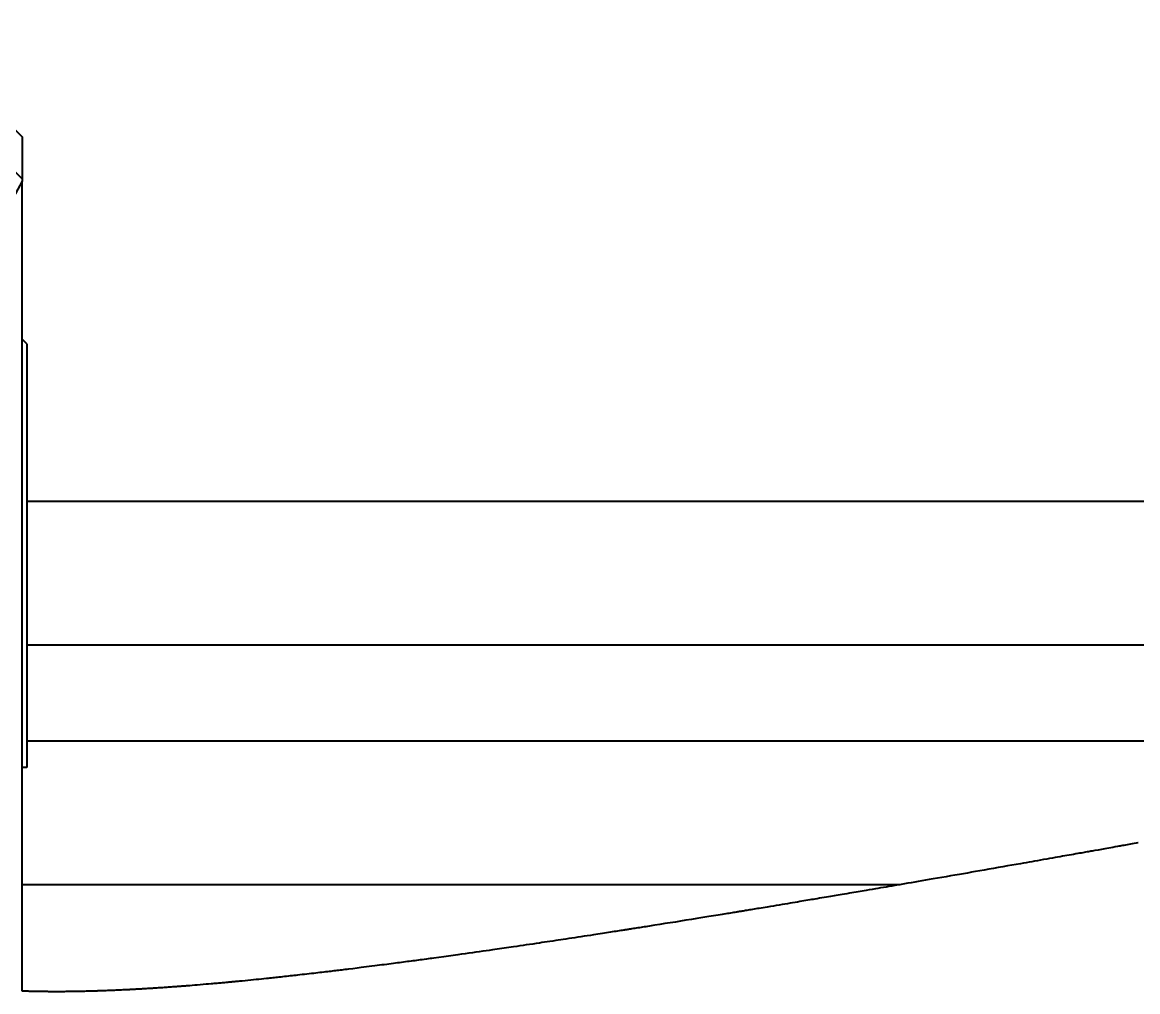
# Model space of a CAD drawing. Header units: millimetres. Extents: x 15 to 415, y 5 to 292.
# Drawn here: x 148.05 to 159.7, y 107.88 to 118.01 of the extents above; entities that cross this region are included whole.
import ezdxf

# ---------------------------------------------------------------- set-up
doc = ezdxf.new("R2010")
doc.units = ezdxf.units.MM
doc.layers.add('Geometries', color=7, linetype='Continuous')

msp = doc.modelspace()

# ---------------------------------------------------------------- linework, layer by layer
at = {"layer": 'Geometries', "linetype": 'Continuous', "lineweight": 40}
for p, q in [((146.8574, 118.0052), (148.0539, 116.8088)), ((148.0539, 116.3706), (146.6298, 117.7946)), ((148.0539, 116.8088), (148.0539, 116.3706)), ((148.0539, 116.345), (145.9428, 112.4956)), ((148.0539, 116.3706), (148.0539, 116.345)), ((148.0539, 114.6968), (148.0539, 116.345)), ((148.102, 114.6486), (148.0539, 114.6968)), ((148.0539, 110.2246), (148.0539, 114.6968)), ((148.102, 114.6486), (148.102, 112.9996)), ((148.102, 112.9996), (148.102, 111.4996)), ((165.2476, 112.9996), (148.102, 112.9996)), ((148.102, 111.4996), (148.102, 110.4996)), ((162.4518, 111.4996), (148.102, 111.4996)), ((148.102, 110.4996), (148.102, 110.2246)), ((161.5705, 110.4996), (148.102, 110.4996)), ((148.102, 110.2246), (148.0539, 110.2246)), ((148.0539, 108.9996), (148.0539, 110.2246)), ((148.0539, 107.8883), (148.0539, 108.9996)), ((157.2132, 108.9996), (148.0539, 108.9996))]:
    msp.add_line(p, q, dxfattribs=at)
at = {"layer": 'Geometries', "linetype": 'Continuous', "lineweight": 40, "flags": 128}
for points in [[(159.6977, 109.4358), (159.6812, 109.4329), (159.661, 109.4293), (159.6414, 109.4258), (159.6226, 109.4224), (159.6044, 109.4191), (159.5868, 109.416), (159.57, 109.413), (159.5539, 109.4101), (159.54, 109.4076), (159.5266, 109.4052), (159.5138, 109.4029), (159.5011, 109.4007), (159.4885, 109.3984), (159.464, 109.3941), (159.4396, 109.3897), (159.3967, 109.382), (159.3544, 109.3745), (159.319, 109.3682), (159.2841, 109.362), (159.2497, 109.3559), (159.2364, 109.3535), (159.223, 109.3511), (159.2098, 109.3488), (159.1966, 109.3464), (159.1832, 109.3441), (159.1692, 109.3416), (159.1546, 109.339), (159.1394, 109.3363), (159.1236, 109.3335), (159.1073, 109.3306), (159.0903, 109.3276), (159.0728, 109.3244), (159.0514, 109.3206), (159.0292, 109.3167), (159.0061, 109.3126), (158.9823, 109.3084), (158.9596, 109.3044), (158.9362, 109.3002), (158.9121, 109.296), (158.8873, 109.2916), (158.8618, 109.2871), (158.8357, 109.2825), (158.809, 109.2777), (158.7788, 109.2724), (158.7478, 109.2669), (158.716, 109.2613), (158.6834, 109.2556), (158.6501, 109.2497), (158.6217, 109.2447), (158.5928, 109.2396), (158.5633, 109.2344), (158.5336, 109.2292), (158.5042, 109.224), (158.4749, 109.2188), (158.4294, 109.2108), (158.3843, 109.2029), (158.3398, 109.1951), (158.2897, 109.1864), (158.2404, 109.1777), (158.1917, 109.1692), (158.1436, 109.1608), (158.0961, 109.1525), (158.0493, 109.1443), (158.0057, 109.1367), (157.9626, 109.1292), (157.9201, 109.1218), (157.8782, 109.1145), (157.8367, 109.1073), (157.7895, 109.0991), (157.7429, 109.091), (157.6971, 109.0831), (157.6519, 109.0752), (157.6075, 109.0675), (157.5637, 109.06), (157.5206, 109.0525), (157.4818, 109.0458), (157.4437, 109.0393), (157.4063, 109.0328), (157.3696, 109.0265), (157.3335, 109.0203), (157.2982, 109.0142), (157.2635, 109.0082), (157.2294, 109.0024), (157.2132, 108.9996)], [(159.7022, 109.4366), (159.6977, 109.4358)], [(157.2132, 108.9996), (157.1961, 108.9967), (157.1634, 108.9911), (157.1313, 108.9856), (157.1, 108.9802), (157.071, 108.9753), (157.0425, 108.9704), (157.0145, 108.9656), (156.9867, 108.9609), (156.959, 108.9561), (156.9264, 108.9506), (156.8941, 108.9451), (156.862, 108.9396), (156.8427, 108.9363), (156.8227, 108.9329), (156.8021, 108.9294), (156.7809, 108.9258), (156.7586, 108.922), (156.7356, 108.9181), (156.7119, 108.9141), (156.6877, 108.91), (156.6628, 108.9058), (156.6381, 108.9016), (156.6136, 108.8975), (156.5714, 108.8903), (156.53, 108.8833), (156.4893, 108.8765), (156.4494, 108.8697), (156.4248, 108.8656), (156.4004, 108.8615), (156.3763, 108.8574), (156.3525, 108.8535), (156.329, 108.8495), (156.3116, 108.8466), (156.2935, 108.8435), (156.2747, 108.8404), (156.2551, 108.8371), (156.2349, 108.8337), (156.2139, 108.8302), (156.1922, 108.8266), (156.1699, 108.8228), (156.1457, 108.8188), (156.1208, 108.8146), (156.0951, 108.8104), (156.0686, 108.8059), (156.0415, 108.8014), (156.0135, 108.7968), (155.9849, 108.792), (155.9555, 108.7871), (155.9254, 108.7821), (155.8945, 108.777), (155.863, 108.7718), (155.8307, 108.7664), (155.809, 108.7628), (155.7879, 108.7593), (155.7676, 108.756), (155.7479, 108.7527), (155.729, 108.7496), (155.7109, 108.7466), (155.6934, 108.7438), (155.6767, 108.741), (155.6607, 108.7384), (155.6454, 108.7359), (155.6308, 108.7334), (155.6169, 108.7312), (155.6039, 108.729), (155.5916, 108.727), (155.58, 108.7251), (155.569, 108.7233), (155.5585, 108.7216), (155.5487, 108.72), (155.5396, 108.7185), (155.5312, 108.7171), (155.5229, 108.7157), (155.5142, 108.7143), (155.5051, 108.7128), (155.4917, 108.7106), (155.4776, 108.7083), (155.4628, 108.7059), (155.4472, 108.7034), (155.4309, 108.7007), (155.4142, 108.698), (155.3967, 108.6951), (155.3785, 108.6921), (155.3597, 108.6891), (155.3385, 108.6856), (155.3166, 108.6821), (155.2938, 108.6784), (155.2703, 108.6745), (155.2459, 108.6706), (155.2208, 108.6665), (155.2005, 108.6632), (155.1797, 108.6598), (155.1584, 108.6564), (155.1371, 108.6529), (155.1158, 108.6495), (155.0946, 108.6461), (155.0381, 108.637), (154.9821, 108.628), (154.9266, 108.6191), (154.8715, 108.6102), (154.8169, 108.6015), (154.7627, 108.5929), (154.709, 108.5843), (154.6558, 108.5759), (154.6371, 108.5729), (154.6185, 108.57), (154.6, 108.567), (154.5815, 108.5641), (154.5634, 108.5613), (154.5462, 108.5586), (154.5296, 108.5559), (154.5136, 108.5534), (154.4981, 108.551), (154.4806, 108.5482), (154.4639, 108.5456), (154.448, 108.5431), (154.4329, 108.5407), (154.4185, 108.5385), (154.405, 108.5363), (154.3922, 108.5343), (154.3827, 108.5328), (154.3736, 108.5314), (154.3651, 108.5301), (154.3568, 108.5288), (154.3484, 108.5275), (154.3396, 108.5261), (154.3306, 108.5247), (154.3159, 108.5224), (154.3005, 108.52), (154.2844, 108.5175), (154.2677, 108.5149), (154.2502, 108.5122), (154.2321, 108.5093), (154.2133, 108.5064), (154.1938, 108.5034), (154.1737, 108.5003), (154.1529, 108.4971), (154.1315, 108.4937), (154.1094, 108.4903), (154.0866, 108.4868), (154.0633, 108.4832), (154.0394, 108.4795), (154.0151, 108.4758), (153.9839, 108.471), (153.952, 108.4661), (153.9195, 108.4611), (153.8862, 108.4561), (153.8523, 108.4509), (153.8216, 108.4462), (153.7903, 108.4414), (153.7585, 108.4366), (153.7262, 108.4317), (153.7005, 108.4278), (153.6744, 108.4239), (153.6481, 108.4199), (153.622, 108.416), (153.5917, 108.4115), (153.5622, 108.407), (153.5334, 108.4027), (153.5054, 108.3986), (153.4781, 108.3945), (153.4516, 108.3905), (153.4171, 108.3854), (153.383, 108.3804), (153.3491, 108.3754), (153.3154, 108.3704), (153.2819, 108.3654), (153.2485, 108.3605), (153.2153, 108.3557), (153.1824, 108.3509), (153.1089, 108.3402), (153.0359, 108.3296), (152.9633, 108.3191), (152.9293, 108.3142), (152.8949, 108.3093), (152.86, 108.3043), (152.8245, 108.2993), (152.7885, 108.2942), (152.7521, 108.289), (152.7151, 108.2838), (152.6776, 108.2785), (152.6396, 108.2732), (152.6013, 108.2678), (152.5516, 108.2609), (152.5022, 108.2541), (152.4533, 108.2473), (152.4015, 108.2402), (152.3501, 108.2332), (152.33, 108.2304), (152.3102, 108.2277), (152.2908, 108.2251), (152.2718, 108.2225), (152.2499, 108.2196), (152.2287, 108.2167), (152.2081, 108.2139), (152.1882, 108.2113), (152.1689, 108.2087), (152.1503, 108.2062), (152.132, 108.2037), (152.1133, 108.2013), (152.0941, 108.1987), (152.0744, 108.1961), (152.0543, 108.1934), (152.0336, 108.1907), (152.0137, 108.1881), (151.9932, 108.1854), (151.9722, 108.1826), (151.9506, 108.1798), (151.9285, 108.1769), (151.9055, 108.1739), (151.8819, 108.1708), (151.8578, 108.1677), (151.8331, 108.1645), (151.8079, 108.1613), (151.7828, 108.158), (151.7581, 108.1549), (151.7339, 108.1518), (151.7042, 108.148), (151.6752, 108.1443), (151.6469, 108.1408), (151.6194, 108.1373), (151.5926, 108.134), (151.5483, 108.1284), (151.5035, 108.1229), (151.4583, 108.1173), (151.4404, 108.1151), (151.4225, 108.1129), (151.4051, 108.1108), (151.3881, 108.1088), (151.3716, 108.1068), (151.3556, 108.1048), (151.3386, 108.1028), (151.3222, 108.1008), (151.3062, 108.0989), (151.2901, 108.0969), (151.2736, 108.095), (151.2568, 108.093), (151.2397, 108.0909), (151.2204, 108.0887), (151.2008, 108.0863), (151.1808, 108.084), (151.1604, 108.0816), (151.1395, 108.0791), (151.1179, 108.0766), (151.0957, 108.0741), (151.0729, 108.0714), (151.0496, 108.0687), (151.0256, 108.066), (151.0015, 108.0633), (150.977, 108.0605), (150.9524, 108.0577), (150.9277, 108.0549), (150.9087, 108.0528), (150.8896, 108.0507), (150.8705, 108.0485), (150.8513, 108.0464), (150.8321, 108.0443), (150.8133, 108.0422), (150.792, 108.0399), (150.7713, 108.0376), (150.7514, 108.0355), (150.7323, 108.0334), (150.7158, 108.0317), (150.6999, 108.03), (150.6842, 108.0283), (150.6682, 108.0266), (150.6522, 108.0249), (150.636, 108.0232), (150.6196, 108.0214), (150.6031, 108.0197), (150.5765, 108.0169), (150.5494, 108.0141), (150.5221, 108.0113), (150.4944, 108.0085), (150.4662, 108.0057), (150.4379, 108.0028), (150.409, 107.9999), (150.3795, 107.997), (150.3493, 107.9941), (150.3349, 107.9926), (150.3211, 107.9913), (150.308, 107.99), (150.2954, 107.9888), (150.2836, 107.9877), (150.2723, 107.9866), (150.2651, 107.9859), (150.2581, 107.9853), (150.2514, 107.9846), (150.245, 107.984), (150.2389, 107.9835), (150.2329, 107.9829), (150.2265, 107.9823), (150.2182, 107.9815), (150.2092, 107.9807), (150.1993, 107.9797), (150.1887, 107.9788), (150.1773, 107.9777), (150.1651, 107.9766), (150.1529, 107.9755), (150.14, 107.9743), (150.1266, 107.973), (150.1134, 107.9719), (150.1005, 107.9707), (150.0846, 107.9693), (150.0692, 107.9679), (150.0543, 107.9666), (150.0399, 107.9653), (150.026, 107.9641), (149.999, 107.9617), (149.9723, 107.9594), (149.9411, 107.9568), (149.9104, 107.9542), (149.8802, 107.9517), (149.8533, 107.9495), (149.8269, 107.9473), (149.801, 107.9453), (149.7891, 107.9443), (149.7777, 107.9434), (149.7671, 107.9426), (149.757, 107.9418), (149.7476, 107.9411), (149.7403, 107.9405), (149.7332, 107.94), (149.7257, 107.9394), (149.7178, 107.9388), (149.7094, 107.9381), (149.7005, 107.9375), (149.6918, 107.9368), (149.6826, 107.9361), (149.6731, 107.9354), (149.6631, 107.9347), (149.653, 107.9339), (149.6368, 107.9328), (149.6212, 107.9316), (149.6062, 107.9305), (149.5916, 107.9295), (149.5774, 107.9285), (149.5628, 107.9275), (149.5476, 107.9264), (149.5332, 107.9254), (149.5184, 107.9244), (149.5032, 107.9234), (149.4882, 107.9224), (149.4735, 107.9214), (149.4592, 107.9205), (149.4473, 107.9197), (149.4356, 107.9189), (149.4241, 107.9182), (149.4123, 107.9175), (149.3999, 107.9167), (149.3872, 107.9159), (149.3739, 107.9151), (149.3601, 107.9142), (149.3457, 107.9134), (149.3339, 107.9126), (149.3217, 107.9119), (149.3096, 107.9112), (149.2982, 107.9105), (149.2875, 107.9099), (149.2776, 107.9094), (149.2685, 107.9089), (149.26, 107.9084), (149.2521, 107.9079), (149.246, 107.9076), (149.2403, 107.9073), (149.2343, 107.907), (149.2277, 107.9066), (149.2206, 107.9062), (149.213, 107.9058), (149.2052, 107.9054), (149.197, 107.905), (149.1883, 107.9045), (149.1795, 107.904), (149.1712, 107.9036), (149.1614, 107.9031), (149.1524, 107.9027), (149.1441, 107.9022), (149.1366, 107.9019), (149.1299, 107.9015), (149.1232, 107.9012), (149.1163, 107.9009), (149.1021, 107.9002), (149.0871, 107.8995), (149.0712, 107.8988), (149.0614, 107.8983), (149.0514, 107.8979), (149.0407, 107.8974), (149.0292, 107.8969), (149.0166, 107.8963), (149.0032, 107.8958), (148.989, 107.8952), (148.974, 107.8946), (148.9583, 107.8939), (148.9417, 107.8933), (148.9245, 107.8926), (148.915, 107.8923), (148.9063, 107.892), (148.8985, 107.8917), (148.8915, 107.8914), (148.8853, 107.8912), (148.88, 107.891), (148.8754, 107.8909), (148.8713, 107.8907), (148.867, 107.8906), (148.8623, 107.8904), (148.8571, 107.8902), (148.8515, 107.8901), (148.8437, 107.8898), (148.8352, 107.8895), (148.826, 107.8892), (148.8161, 107.8889), (148.8055, 107.8886), (148.7945, 107.8883), (148.7835, 107.888), (148.7672, 107.8875), (148.751, 107.8871), (148.7349, 107.8867), (148.7189, 107.8863), (148.7029, 107.8859), (148.6872, 107.8856), (148.6794, 107.8854), (148.6722, 107.8852), (148.6658, 107.8851), (148.6599, 107.885), (148.6547, 107.8849), (148.6511, 107.8848), (148.6478, 107.8847), (148.6445, 107.8847), (148.6409, 107.8846), (148.637, 107.8845), (148.6301, 107.8844), (148.6223, 107.8843), (148.6137, 107.8841), (148.6043, 107.884), (148.5936, 107.8838), (148.5821, 107.8837), (148.5703, 107.8835), (148.5391, 107.8831), (148.5083, 107.8828), (148.4945, 107.8827), (148.4807, 107.8826), (148.4671, 107.8826), (148.4536, 107.8825), (148.4435, 107.8825), (148.4343, 107.8824), (148.4259, 107.8824), (148.4183, 107.8824), (148.4136, 107.8824), (148.4093, 107.8824), (148.4054, 107.8824), (148.4017, 107.8824), (148.3984, 107.8824), (148.3947, 107.8824), (148.3897, 107.8824), (148.3839, 107.8824), (148.3774, 107.8825), (148.3701, 107.8825), (148.3597, 107.8825), (148.3488, 107.8826), (148.3379, 107.8826), (148.327, 107.8827), (148.316, 107.8828), (148.305, 107.8829), (148.294, 107.883), (148.2838, 107.8831), (148.2736, 107.8832), (148.2636, 107.8833), (148.2544, 107.8835), (148.2459, 107.8836), (148.2383, 107.8837), (148.2333, 107.8838), (148.2287, 107.8838), (148.2245, 107.8839), (148.2207, 107.884), (148.2172, 107.884), (148.2136, 107.8841), (148.2096, 107.8842), (148.2051, 107.8843), (148.1999, 107.8844), (148.1942, 107.8845), (148.1879, 107.8846), (148.1776, 107.8848), (148.1671, 107.885), (148.1567, 107.8853), (148.1464, 107.8855), (148.1362, 107.8858), (148.1261, 107.886), (148.1161, 107.8863), (148.1062, 107.8866), (148.0965, 107.8869), (148.0871, 107.8872), (148.0786, 107.8874), (148.0708, 107.8877), (148.066, 107.8878), (148.0615, 107.888), (148.0574, 107.8881), (148.0539, 107.8883)]]:
    msp.add_lwpolyline(points, dxfattribs=at)

doc.saveas('drawing.dxf')
